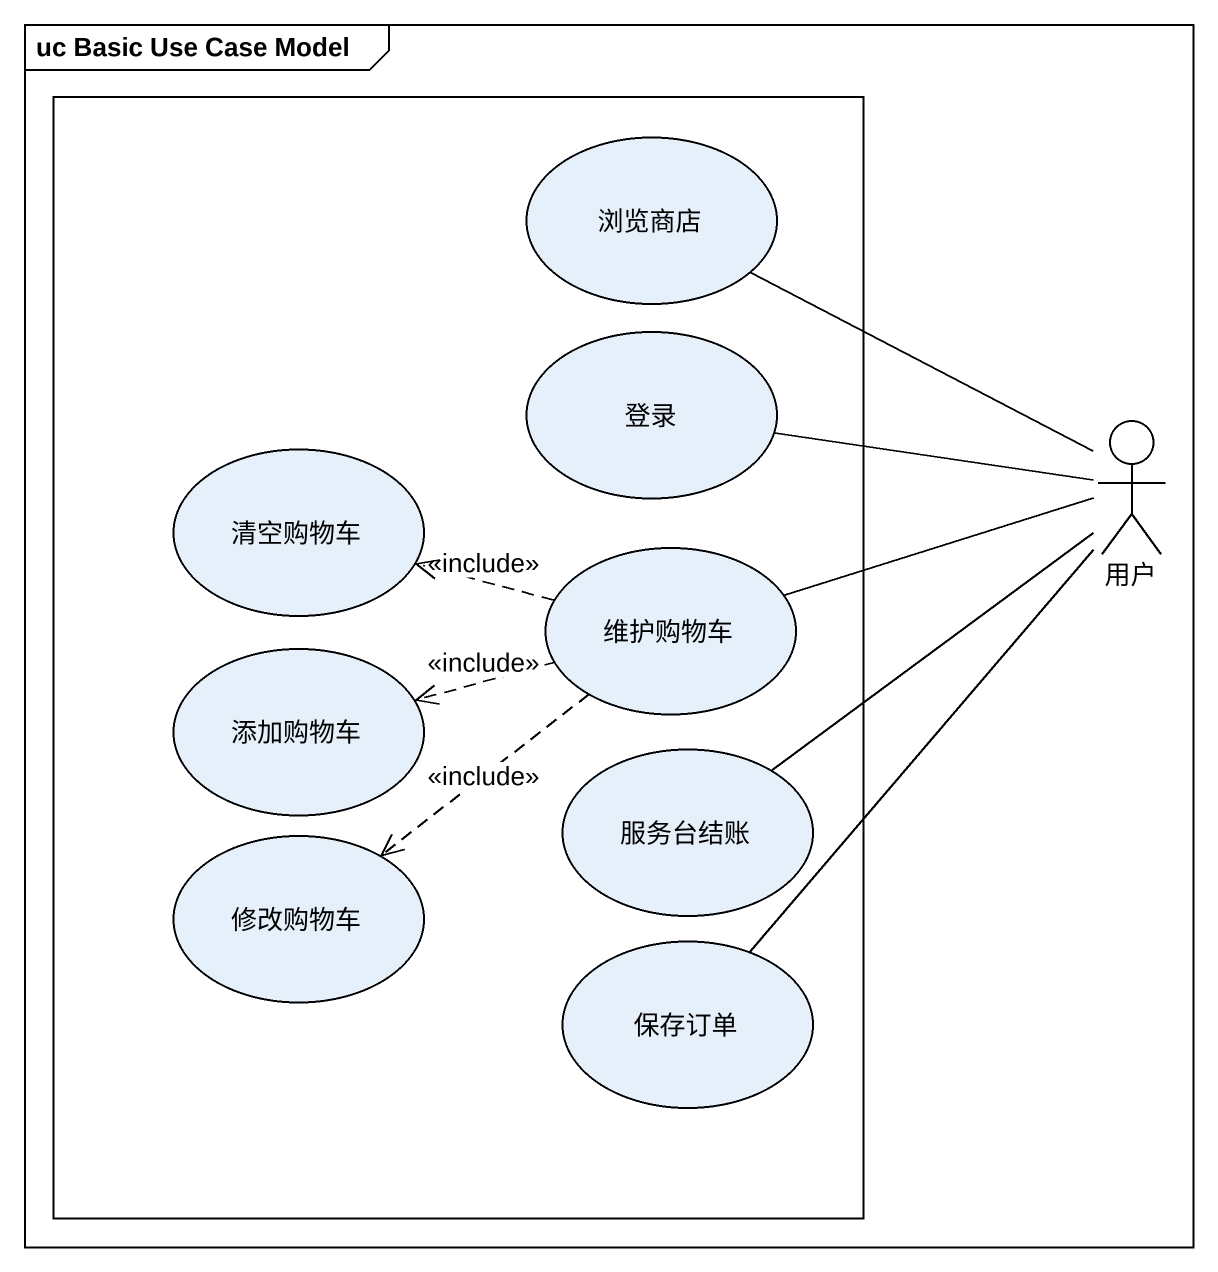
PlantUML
@startuml
mainframe uc Basic Use Case Model
rectangle " " as rectangle1 {
  usecase 浏览商店
  usecase 登录
  usecase 清空购物车
  usecase 维护购物车
  usecase 添加购物车
  usecase 服务台结账
  usecase 修改购物车
  usecase 保存订单
}
actor 用户
用户 -up- 浏览商店
用户 -left- 登录
用户 -left- 维护购物车
用户 -- 服务台结账
用户 -- 保存订单
维护购物车 .left.> 清空购物车 : <<include>>
维护购物车 .left.> 添加购物车 : <<include>>
维护购物车 ..> 修改购物车 : <<include>>
@enduml
